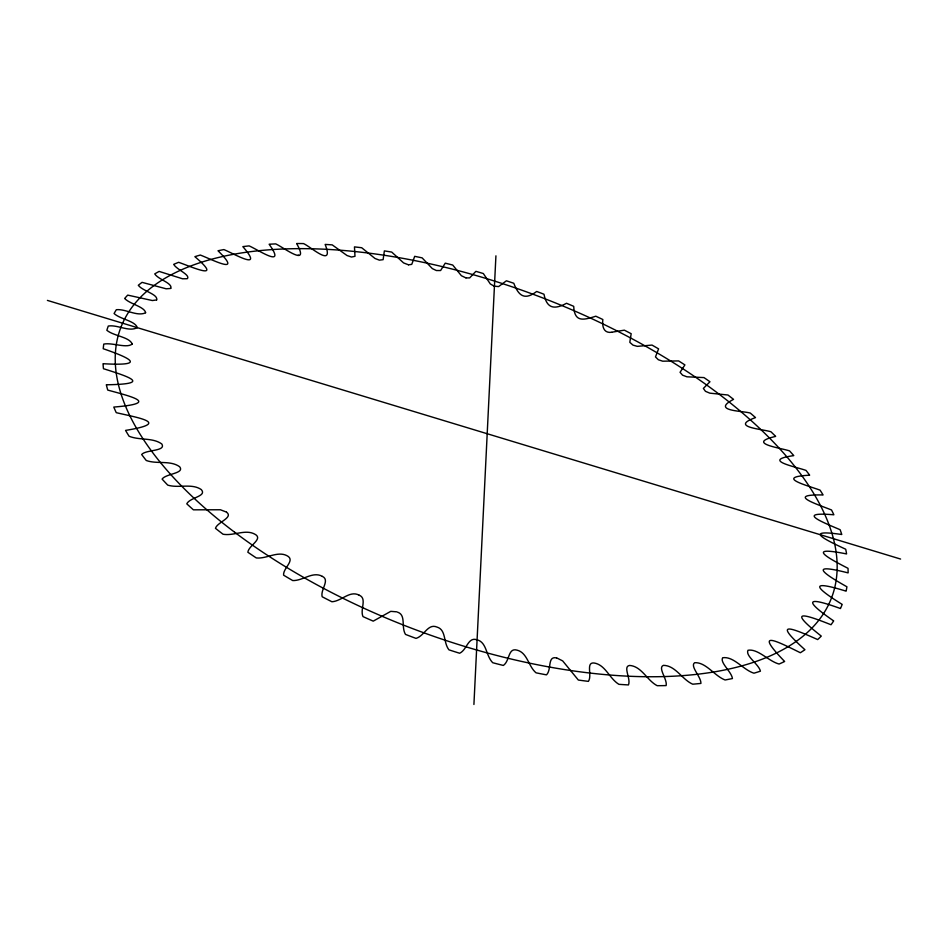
<?xml version="1.0" encoding="UTF-8"?>
<svg xmlns="http://www.w3.org/2000/svg" width="948" height="948" viewBox="0 0 948 948"><rect width="100%" height="100%" fill="white"/><g stroke="black" fill="none" stroke-linecap="round" stroke-linejoin="round"><path stroke-width="1.42" d="M473.917 704.483L495.923 255.83M132.187 344.065C126.594 348.627 112.267 342.37 103.77 344.088A392.46 183.604 20.8 0 0 103.225 348.722C133.834 359.221 144.499 366.094 103.036 363.712A392.46 183.604 20.8 0 0 103.462 368.713C131.31 377.446 151.028 384.165 106.318 384.769A392.46 183.604 20.8 0 0 107.74 390.09C133.312 397.022 159.442 403.327 113.784 407.071A392.46 183.604 20.8 0 0 116.248 412.664C139.392 418.068 171.15 423.021 125.551 430.404A392.46 183.604 20.8 0 0 129.07 436.222C139.368 440.512 152.652 437.348 161.788 443.972C166.481 451.449 145.648 449.553 141.667 454.519A392.46 183.604 20.8 0 0 146.241 460.479C156.811 464.39 170.32 459.993 179.646 466.748C185.073 473.562 165.758 473.585 162.108 479.096A392.46 183.604 20.8 0 0 167.737 485.115C178.461 488.481 191.745 483.018 201.296 489.583C207.304 496.408 189.813 497.368 186.78 503.826A392.46 183.604 20.8 0 0 193.404 509.823L220.422 509.763L226.453 512.098M132.199 343.982C129.319 336.86 113.772 336.078 106.851 330.295A392.46 183.604 20.8 0 1 108.285 326.053C117.445 324.453 129.236 332.262 137.259 327.605M137.27 327.57C135.126 320.827 120.195 319.275 114.08 313.527A392.46 183.604 20.8 0 1 116.355 309.7C125.823 308.787 136.796 316.679 145.53 312.864M145.672 312.674C144.179 306.56 130.101 304.166 124.65 298.502A392.46 183.604 20.8 0 1 127.707 295.112L152.379 300.54L156.621 299.935M156.704 299.841C158.079 294.153 142.532 291.024 138.301 285.289A392.46 183.604 20.8 0 1 142.058 282.35L166.161 288.796L170.604 288.476M170.889 288.287C172.477 282.978 158.34 279.613 154.737 273.901A392.46 183.604 20.8 0 1 159.134 271.412L182.549 278.783L187.112 278.712M187.562 278.487C189.991 274.576 176.672 269.611 173.685 264.362A392.46 183.604 20.8 0 1 178.651 262.312C193.06 267.36 223.787 281.355 194.861 256.659A392.46 183.604 20.8 0 1 200.324 255.048C212.873 259.871 243.423 275.773 217.993 250.758A392.46 183.604 20.8 0 1 223.894 249.585C234.405 253.886 264.729 271.886 242.83 246.622A392.46 183.604 20.8 0 1 249.111 245.888C257.974 249.644 287.126 269.457 269.125 244.228A392.46 183.604 20.8 0 1 275.714 243.897C283.452 247.286 310.517 268.343 296.629 243.518A392.46 183.604 20.8 0 1 303.49 243.589C310.517 246.468 334.68 268.877 325.152 244.418A392.46 183.604 20.8 0 1 332.227 244.88L347.015 255.522L351.495 257.038L354.99 256.304L354.457 246.895A392.46 183.604 20.8 0 1 361.698 247.736L374.993 258.472L379.354 260.143L383.122 259.669L384.367 250.888A392.46 183.604 20.8 0 1 391.725 252.085L403.587 262.916L408.422 264.788M556.867 657.983L562.685 660.91L578.339 680.048A392.46 183.604 20.8 0 0 588.4 681.363C592.405 675.651 585.58 662.297 593.91 662.972C605.417 664.607 609.28 678.472 618.902 684.326A392.46 183.604 20.8 0 0 628.453 684.93C631.155 678.863 622.54 666.337 629.638 665.449C641.666 666.266 647.093 680.522 657.189 685.688A392.46 183.604 20.8 0 0 666.124 685.582C667.593 679.289 657.402 667.688 663.434 665.354C675.616 665.52 682.145 679.609 692.727 684.195A392.46 183.604 20.8 0 0 700.916 683.413C701.247 676.872 689.717 666.219 694.635 662.723C705.857 661.941 714.508 675.983 725.09 679.977A392.46 183.604 20.8 0 0 732.449 678.543C731.583 671.729 719.65 662.664 722.66 657.758C733.799 656.04 743.185 669.904 753.956 673.187A392.46 183.604 20.8 0 0 760.426 671.172C758.827 664.11 745.14 656.063 747.984 650.281C757.867 648.396 768.674 661.325 779.09 664.038A392.46 183.604 20.8 0 0 784.636 661.479C753.399 629.271 775.511 640.433 800.349 652.745A392.46 183.604 20.8 0 0 804.935 649.7C772.549 620.691 789.755 627.043 817.662 639.568A392.46 183.604 20.8 0 0 821.276 636.096C789.305 610.844 799.484 612.1 831.017 624.744A392.46 183.604 20.8 0 0 833.671 620.916C803.383 600.048 806.096 596.067 840.461 608.533A392.46 183.604 20.8 0 0 842.18 604.397C814.356 587.156 808.881 579.631 846.102 591.161A392.46 183.604 20.8 0 0 846.92 586.788C821.928 572.722 808.928 562.946 848.093 572.888A392.46 183.604 20.8 0 0 848.033 568.326C825.708 556.926 806.784 545.953 846.588 553.94A392.46 183.604 20.8 0 0 845.711 549.236C825.72 539.922 802.221 528.771 841.777 534.506A392.46 183.604 20.8 0 0 840.129 529.719C822.722 522.241 795.076 511.529 833.873 514.788A392.46 183.604 20.8 0 0 831.515 509.965C816.394 503.957 785.75 494.228 823.101 494.963A392.46 183.604 20.8 0 0 820.067 490.14C806.938 485.317 774.421 477.022 809.663 475.197A392.46 183.604 20.8 0 0 806.013 470.409C794.934 466.511 760.983 460.147 793.784 455.621A392.46 183.604 20.8 0 0 789.565 450.904C779.92 447.705 745.78 443.368 775.665 436.388A392.46 183.604 20.8 0 0 770.937 431.767C762.571 429.029 728.965 427.121 755.52 417.594A392.46 183.604 20.8 0 0 750.33 413.091C742.64 410.721 710.704 411.171 733.551 399.357A392.46 183.604 20.8 0 0 727.945 395.008L709.839 393.159L705.49 391.334L703.369 388.431L709.957 381.76A392.46 183.604 20.8 0 0 703.985 377.588L686.933 376.806L682.56 375.171L680.06 372.291L684.906 364.909A392.46 183.604 20.8 0 0 678.614 360.915L662.688 361.188L658.339 359.742L655.483 356.922L658.587 348.864A392.46 183.604 20.8 0 0 652.011 345.084L637.293 346.352L632.991 345.119L629.804 342.335L631.178 333.708A392.46 183.604 20.8 0 0 624.353 330.165L612.029 332.179M611.709 332.262C604.563 333.364 601.861 327.949 602.833 319.512A392.46 183.604 20.8 0 0 595.806 316.205C582.949 320.388 574.5 322.237 573.718 306.334A392.46 183.604 20.8 0 0 566.525 303.277C554.39 309.842 546.83 308.681 543.986 294.236A392.46 183.604 20.8 0 0 536.675 291.463C525.05 300.35 518.722 296.451 513.804 283.274A392.46 183.604 20.8 0 0 506.41 280.798L498.612 286.58L494.299 286.189M298.063 255.249L298.667 255.237M556.512 657.924C547.162 655.779 551.843 669.632 546.486 674.858A392.46 183.604 20.8 0 1 536.07 672.831C528.391 666.539 527.491 652.686 517.027 650.138C507.903 647.496 509.846 661.076 503.341 665.449A392.46 183.604 20.8 0 1 492.723 662.723C485.708 655.649 486.94 642.163 476.903 639.782M408.564 264.824L411.764 264.362L414.691 256.339A392.46 183.604 20.8 0 1 422.121 257.868L432.324 268.592L436.364 270.524L440.595 270.547L445.252 263.177A392.46 183.604 20.8 0 1 452.717 265.037L461.392 275.714L465.906 277.882M466.037 277.918L469.675 277.906L475.884 271.341A392.46 183.604 20.8 0 1 483.326 273.534L490.317 283.95L494.026 286.106M476.714 639.722C467.968 636.807 466.973 649.925 459.626 653.243A392.46 183.604 20.8 0 1 448.973 649.854C443.143 642.578 446.413 629.863 437.028 627.09C427.915 623.144 424.479 635.871 416.018 638.395A392.46 183.604 20.8 0 1 405.495 634.402C400.945 626.984 406.289 615.24 397.745 612.218M47.4 300.398L900.6 559.059M396.833 611.839L390.766 611.353L373.228 621.141A392.46 183.604 20.8 0 1 363.001 616.603C359.742 609.457 367.492 598.496 359.114 595.131M358.936 595.048C349.539 590.32 341.683 601.162 331.919 601.755A392.46 183.604 20.8 0 1 322.166 596.754C320.211 589.668 330.271 580.081 322.344 576.372M322.095 576.242C312.544 571.146 302.827 580.887 292.742 580.567A392.46 183.604 20.8 0 1 283.594 575.175C282.883 568.527 294.366 561.204 288.393 556.559C278.712 549.852 266.921 559.154 256.28 557.934A392.46 183.604 20.8 0 1 247.866 552.246C248.518 545.918 261.861 539.779 256.28 535.099C246.622 528.143 233.895 536.284 223.029 534.222A392.46 183.604 20.8 0 1 215.469 528.332C217.199 522.194 233.718 517.644 226.572 512.204M234.594 532.207A380.184 177.679 20.8 0 0 829.251 603.272A380.184 177.679 20.8 0 0 364.731 252.618A380.184 177.679 20.8 0 0 234.594 532.207"/></g></svg>
